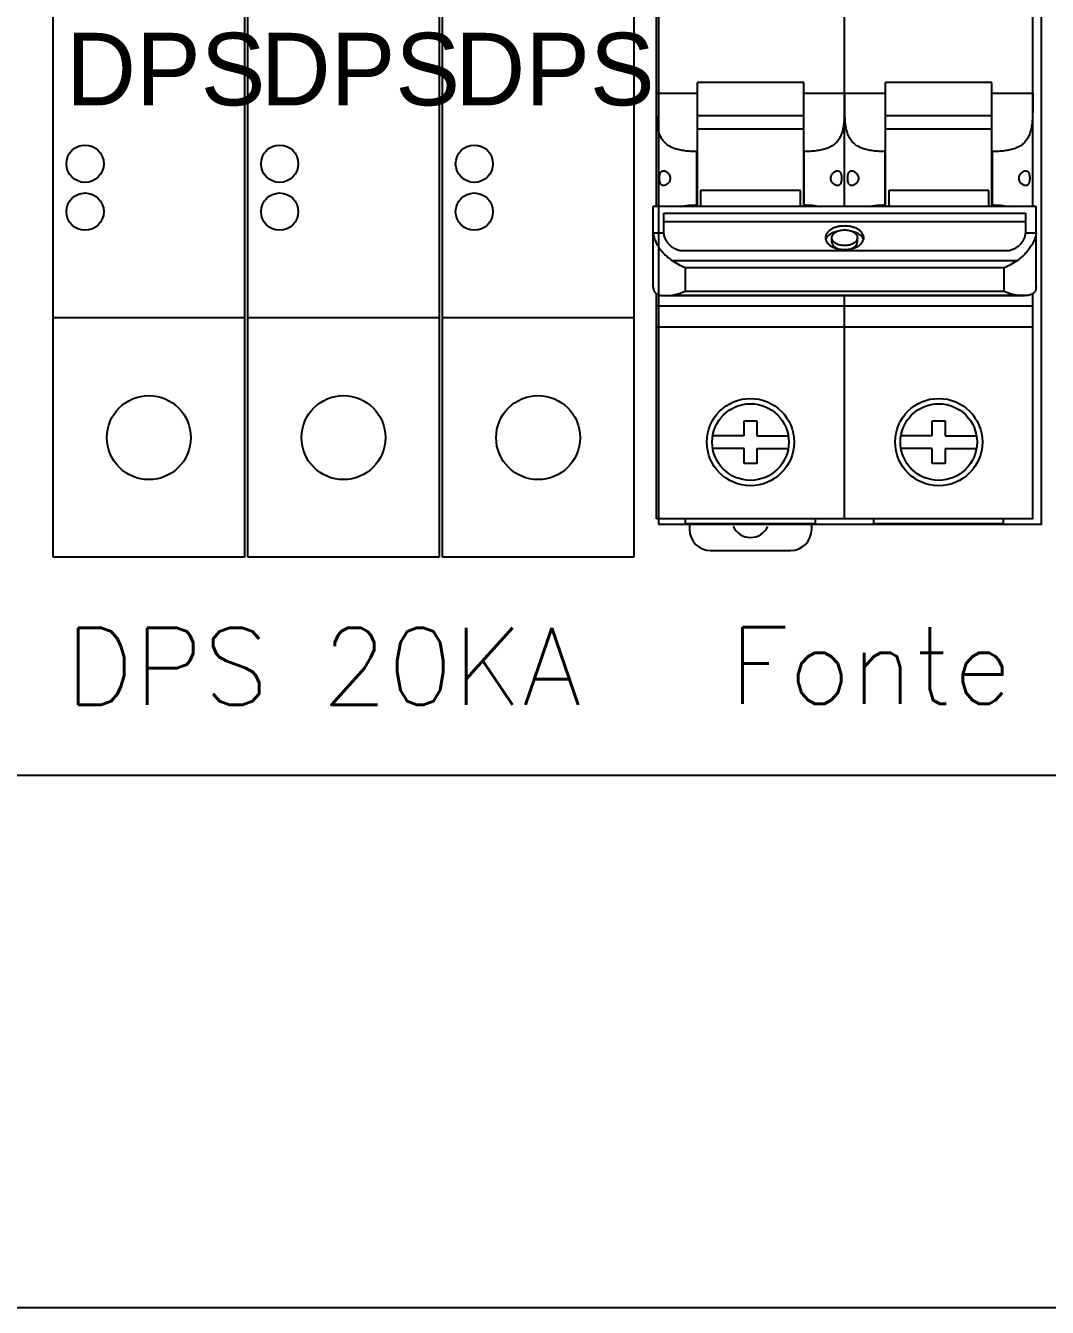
# Model space of a CAD drawing. Extents: x -891 to 6596, y -1 to 298.
# Drawn here: x -339.49 to -320.82, y 194.3 to 217.71 of the extents above; entities that cross this region are included whole.
import ezdxf

# ---------------------------------------------------------------- set-up
doc = ezdxf.new("R2010")
doc.units = 0
doc.header["$MEASUREMENT"] = 0
doc.styles.add('SIMPLEX', font='simplex')

msp = doc.modelspace()

# ---------------------------------------------------------------- linework, layer by layer
for p, q in [((-338.988, 208), (-338.988, 225.49)), ((-335.49, 225.49), (-335.49, 208)), ((-335.432, 208), (-335.432, 225.49)), ((-331.934, 225.49), (-331.934, 208)), ((-331.875, 208), (-331.875, 225.49)), ((-328.377, 225.49), (-328.377, 208)), ((-335.49, 212.373), (-338.988, 212.373)), ((-331.934, 212.373), (-335.432, 212.373)), ((-328.377, 212.373), (-331.875, 212.373)), ((-335.49, 208), (-338.988, 208)), ((-331.934, 208), (-335.432, 208)), ((-328.377, 208), (-331.875, 208))]:
    msp.add_line(p, q)
at = {"color": 7, "linetype": 'Continuous'}
for p, q in [((-327.965, 214.411), (-327.965, 224.447)), ((-324.525, 214.411), (-324.525, 224.447)), ((-321.085, 214.411), (-321.085, 224.447)), ((-327.216, 214.411), (-327.216, 216.676)), ((-325.273, 216.676), (-327.216, 216.676)), ((-325.273, 214.411), (-325.273, 216.676)), ((-321.833, 216.676), (-323.777, 216.676)), ((-323.777, 214.411), (-323.777, 216.676)), ((-321.833, 214.411), (-321.833, 216.676)), ((-327.965, 216.482), (-327.216, 216.482)), ((-325.273, 216.482), (-323.777, 216.482)), ((-321.833, 216.482), (-321.085, 216.482)), ((-327.216, 216.071), (-325.273, 216.071)), ((-323.777, 216.071), (-321.833, 216.071)), ((-327.216, 215.832), (-325.273, 215.832)), ((-323.777, 215.832), (-321.833, 215.832)), ((-327.226, 214.439), (-327.226, 215.414)), ((-327.216, 215.414), (-327.226, 215.414)), ((-325.263, 215.414), (-325.273, 215.414)), ((-325.263, 214.439), (-325.263, 215.414)), ((-323.777, 215.414), (-323.786, 215.414)), ((-323.786, 214.439), (-323.786, 215.414)), ((-321.824, 215.414), (-321.833, 215.414)), ((-321.824, 214.439), (-321.824, 215.414)), ((-327.158, 214.701), (-327.158, 214.411)), ((-325.331, 214.701), (-327.158, 214.701)), ((-325.331, 214.411), (-325.331, 214.701)), ((-321.892, 214.701), (-323.718, 214.701)), ((-323.718, 214.701), (-323.718, 214.411)), ((-321.892, 214.411), (-321.892, 214.701)), ((-328.023, 212.937), (-328.023, 214.411)), ((-321.027, 214.411), (-328.023, 214.411)), ((-327.829, 213.908), (-327.829, 214.291)), ((-327.829, 214.291), (-321.221, 214.291)), ((-327.226, 214.439), (-327.216, 214.439)), ((-325.273, 214.439), (-325.263, 214.439)), ((-323.786, 214.439), (-323.777, 214.439)), ((-321.833, 214.439), (-321.824, 214.439)), ((-321.221, 214.291), (-321.221, 213.908)), ((-321.027, 212.937), (-321.027, 214.411)), ((-327.829, 214.138), (-321.221, 214.138)), ((-328.023, 213.932), (-327.829, 213.932)), ((-324.758, 213.762), (-324.758, 213.839)), ((-324.292, 213.762), (-324.292, 213.839)), ((-321.221, 213.932), (-321.027, 213.932)), ((-327.479, 213.604), (-321.571, 213.604)), ((-327.683, 213.426), (-321.367, 213.426)), ((-327.44, 213.288), (-327.44, 212.863)), ((-321.61, 213.288), (-327.44, 213.288)), ((-321.61, 212.863), (-321.61, 213.288)), ((-327.965, 208.706), (-327.965, 212.817)), ((-327.812, 212.782), (-327.683, 212.791)), ((-327.812, 212.782), (-321.238, 212.782)), ((-327.683, 212.791), (-321.367, 212.791)), ((-327.44, 212.863), (-321.61, 212.863)), ((-324.525, 208.706), (-324.525, 212.782)), ((-321.238, 212.783), (-321.367, 212.791)), ((-321.085, 208.706), (-321.085, 212.818)), ((-327.965, 212.593), (-321.085, 212.593)), ((-321.085, 212.204), (-327.965, 212.204)), ((-326.361, 210.494), (-326.128, 210.494)), ((-326.361, 210.222), (-326.361, 210.494)), ((-326.128, 210.494), (-326.128, 210.222)), ((-322.922, 210.494), (-322.688, 210.494)), ((-322.922, 210.222), (-322.922, 210.494)), ((-322.688, 210.494), (-322.688, 210.222)), ((-326.361, 210.222), (-326.935, 210.222)), ((-326.128, 210.222), (-325.555, 210.222)), ((-322.922, 210.222), (-323.495, 210.222)), ((-322.688, 210.222), (-322.115, 210.222)), ((-326.361, 209.989), (-326.935, 209.989)), ((-326.361, 209.717), (-326.361, 209.989)), ((-326.128, 209.989), (-325.555, 209.989)), ((-326.128, 209.989), (-326.128, 209.717)), ((-322.922, 209.989), (-323.495, 209.989)), ((-322.922, 209.717), (-322.922, 209.989)), ((-322.688, 209.989), (-322.115, 209.989)), ((-322.688, 209.989), (-322.688, 209.717)), ((-326.128, 209.717), (-326.361, 209.717)), ((-322.688, 209.717), (-322.922, 209.717)), ((-321.085, 208.706), (-327.965, 208.706)), ((-327.43, 208.609), (-327.43, 208.706)), ((-325.059, 208.609), (-325.059, 208.706)), ((-323.99, 208.609), (-323.99, 208.706)), ((-321.62, 208.609), (-321.62, 208.706)), ((-325.059, 208.609), (-327.43, 208.609)), ((-327.362, 208.609), (-327.362, 208.512)), ((-325.127, 208.512), (-325.127, 208.609)), ((-321.62, 208.609), (-323.99, 208.609)), ((-326.973, 208.123), (-325.516, 208.123))]:
    msp.add_line(p, q, dxfattribs=at)
msp.add_lwpolyline([(-327.926, 208.608), (-320.93, 208.608), (-320.93, 224.349), (-327.926, 224.349)], close=True)
at = {"color": 40, "true_color": 0xf8d731}
for points in [[(-257.745, 204.012), (-354.868, 204.012)], [(-354.858, 194.295), (-257.744, 194.295)]]:
    msp.add_lwpolyline(points, dxfattribs=at)
for centre, radius in [((-338.405, 215.191), 0.341), ((-334.849, 215.191), 0.341), ((-331.292, 215.191), 0.341), ((-338.405, 214.316), 0.341), ((-334.849, 214.316), 0.341), ((-331.292, 214.316), 0.341), ((-337.239, 210.187), 0.767), ((-333.683, 210.187), 0.767), ((-330.126, 210.187), 0.767)]:
    msp.add_circle(centre, radius)
at = {"color": 7, "linetype": 'Continuous'}
for centre, radius in [((-326.245, 210.106), 0.797), ((-326.245, 210.106), 0.7), ((-322.805, 210.106), 0.797), ((-322.805, 210.106), 0.7)]:
    msp.add_circle(centre, radius, dxfattribs=at)
for centre, radius, start, end in [((-326.973, 208.512), 0.389, 180, 270), ((-326.245, 208.706), 0.344, 203.9426, 335.9963), ((-325.516, 208.512), 0.389, 270, 0)]:
    msp.add_arc(centre, radius, start, end, dxfattribs=at)
for points, knots in [([(-327.226, 215.414), (-327.263, 215.414), (-327.336, 215.416), (-327.443, 215.426), (-327.528, 215.441), (-327.593, 215.457), (-327.652, 215.477), (-327.72, 215.507), (-327.791, 215.556), (-327.848, 215.617), (-327.891, 215.689), (-327.921, 215.77), (-327.941, 215.858), (-327.953, 215.952), (-327.96, 216.052), (-327.963, 216.156), (-327.964, 216.263), (-327.965, 216.372), (-327.965, 216.445), (-327.965, 216.482)], [0, 0, 0, 0, 0.07078, 0.139987, 0.206205, 0.237857, 0.26842, 0.326241, 0.380415, 0.432713, 0.485354, 0.540138, 0.598017, 0.659194, 0.723415, 0.790202, 0.858974, 0.92912, 1, 1, 1, 1]), ([(-324.525, 216.482), (-324.525, 216.445), (-324.525, 216.372), (-324.525, 216.263), (-324.526, 216.156), (-324.53, 216.052), (-324.537, 215.952), (-324.549, 215.858), (-324.569, 215.77), (-324.599, 215.689), (-324.641, 215.617), (-324.698, 215.556), (-324.769, 215.507), (-324.837, 215.477), (-324.896, 215.457), (-324.961, 215.441), (-325.047, 215.426), (-325.154, 215.416), (-325.227, 215.414), (-325.263, 215.414)], [0, 0, 0, 0, 0.07088, 0.141026, 0.209798, 0.276585, 0.340806, 0.401983, 0.459862, 0.514646, 0.567287, 0.619585, 0.67376, 0.73158, 0.762143, 0.793795, 0.860013, 0.92922, 1, 1, 1, 1]), ([(-323.786, 215.414), (-323.823, 215.414), (-323.896, 215.416), (-324.003, 215.426), (-324.089, 215.441), (-324.153, 215.457), (-324.213, 215.477), (-324.281, 215.507), (-324.352, 215.556), (-324.408, 215.617), (-324.451, 215.689), (-324.481, 215.77), (-324.501, 215.858), (-324.513, 215.952), (-324.52, 216.052), (-324.523, 216.156), (-324.525, 216.263), (-324.525, 216.372), (-324.525, 216.445), (-324.525, 216.482)], [0, 0, 0, 0, 0.07078, 0.139987, 0.206205, 0.237857, 0.26842, 0.326241, 0.380415, 0.432713, 0.485354, 0.540138, 0.598017, 0.659194, 0.723415, 0.790202, 0.858974, 0.92912, 1, 1, 1, 1]), ([(-321.085, 216.482), (-321.085, 216.445), (-321.085, 216.372), (-321.085, 216.263), (-321.087, 216.156), (-321.09, 216.052), (-321.097, 215.952), (-321.109, 215.858), (-321.129, 215.77), (-321.159, 215.689), (-321.202, 215.617), (-321.259, 215.556), (-321.329, 215.507), (-321.397, 215.477), (-321.457, 215.457), (-321.522, 215.441), (-321.607, 215.426), (-321.714, 215.416), (-321.787, 215.414), (-321.824, 215.414)], [0, 0, 0, 0, 0.07088, 0.141026, 0.209798, 0.276585, 0.340806, 0.401983, 0.459862, 0.514646, 0.567287, 0.619585, 0.67376, 0.73158, 0.762143, 0.793795, 0.860013, 0.92922, 1, 1, 1, 1]), ([(-327.908, 214.927), (-327.908, 214.936), (-327.907, 214.955), (-327.904, 214.982), (-327.898, 215.006), (-327.889, 215.026), (-327.878, 215.043), (-327.865, 215.055), (-327.85, 215.061), (-327.839, 215.063), (-327.834, 215.063)], [0, 0, 0, 0, 0.166485, 0.32576, 0.471923, 0.601472, 0.714318, 0.814042, 0.906983, 1, 1, 1, 1]), ([(-327.834, 215.063), (-327.821, 215.063), (-327.801, 215.057), (-327.777, 215.043), (-327.759, 215.028), (-327.741, 215.008), (-327.726, 214.985), (-327.716, 214.957), (-327.713, 214.937), (-327.713, 214.927)], [0, 0, 0, 0, 0.192565, 0.303251, 0.423797, 0.554199, 0.694427, 0.843968, 1, 1, 1, 1]), ([(-324.777, 214.927), (-324.777, 214.937), (-324.774, 214.957), (-324.763, 214.985), (-324.748, 215.008), (-324.731, 215.028), (-324.712, 215.043), (-324.688, 215.057), (-324.668, 215.063), (-324.655, 215.063)], [0, 0, 0, 0, 0.15603, 0.305572, 0.4458, 0.576202, 0.696749, 0.807435, 1, 1, 1, 1]), ([(-324.655, 215.063), (-324.65, 215.063), (-324.639, 215.061), (-324.624, 215.055), (-324.611, 215.043), (-324.6, 215.026), (-324.592, 215.006), (-324.586, 214.982), (-324.582, 214.955), (-324.581, 214.936), (-324.581, 214.927)], [0, 0, 0, 0, 0.093016, 0.185958, 0.285682, 0.398528, 0.528077, 0.67424, 0.833516, 1, 1, 1, 1]), ([(-324.468, 214.927), (-324.468, 214.936), (-324.468, 214.955), (-324.464, 214.982), (-324.458, 215.006), (-324.449, 215.026), (-324.439, 215.043), (-324.425, 215.055), (-324.41, 215.061), (-324.4, 215.063), (-324.394, 215.063)], [0, 0, 0, 0, 0.166485, 0.32576, 0.471923, 0.601472, 0.714318, 0.814042, 0.906983, 1, 1, 1, 1]), ([(-324.394, 215.063), (-324.382, 215.063), (-324.362, 215.057), (-324.338, 215.043), (-324.319, 215.028), (-324.302, 215.008), (-324.287, 214.985), (-324.276, 214.957), (-324.273, 214.937), (-324.273, 214.927)], [0, 0, 0, 0, 0.192565, 0.303251, 0.423797, 0.554199, 0.694427, 0.843968, 1, 1, 1, 1]), ([(-321.337, 214.927), (-321.337, 214.937), (-321.334, 214.957), (-321.324, 214.985), (-321.309, 215.008), (-321.291, 215.028), (-321.273, 215.043), (-321.249, 215.057), (-321.229, 215.063), (-321.216, 215.063)], [0, 0, 0, 0, 0.15603, 0.305572, 0.4458, 0.576202, 0.696749, 0.807435, 1, 1, 1, 1]), ([(-321.216, 215.063), (-321.211, 215.063), (-321.2, 215.061), (-321.185, 215.055), (-321.172, 215.043), (-321.161, 215.026), (-321.152, 215.006), (-321.146, 214.982), (-321.143, 214.955), (-321.142, 214.936), (-321.142, 214.927)], [0, 0, 0, 0, 0.093016, 0.185958, 0.285682, 0.398528, 0.528077, 0.67424, 0.833516, 1, 1, 1, 1]), ([(-327.834, 214.791), (-327.839, 214.791), (-327.85, 214.792), (-327.865, 214.799), (-327.878, 214.811), (-327.889, 214.827), (-327.898, 214.848), (-327.904, 214.872), (-327.907, 214.899), (-327.908, 214.917), (-327.908, 214.927)], [0, 0, 0, 0, 0.093017, 0.185958, 0.285682, 0.398528, 0.528077, 0.67424, 0.833516, 1, 1, 1, 1]), ([(-327.713, 214.927), (-327.713, 214.916), (-327.716, 214.896), (-327.726, 214.869), (-327.741, 214.845), (-327.759, 214.826), (-327.777, 214.811), (-327.801, 214.797), (-327.821, 214.791), (-327.834, 214.791)], [0, 0, 0, 0, 0.15603, 0.305572, 0.4458, 0.576202, 0.696749, 0.807435, 1, 1, 1, 1]), ([(-324.655, 214.791), (-324.668, 214.791), (-324.688, 214.797), (-324.712, 214.811), (-324.731, 214.826), (-324.748, 214.845), (-324.763, 214.869), (-324.774, 214.896), (-324.777, 214.916), (-324.777, 214.927)], [0, 0, 0, 0, 0.192565, 0.303251, 0.423797, 0.554199, 0.694427, 0.843968, 1, 1, 1, 1]), ([(-324.581, 214.927), (-324.581, 214.917), (-324.582, 214.899), (-324.586, 214.872), (-324.592, 214.848), (-324.6, 214.827), (-324.611, 214.811), (-324.624, 214.799), (-324.639, 214.792), (-324.65, 214.791), (-324.655, 214.791)], [0, 0, 0, 0, 0.166485, 0.32576, 0.471923, 0.601472, 0.714318, 0.814042, 0.906983, 1, 1, 1, 1]), ([(-324.394, 214.791), (-324.4, 214.791), (-324.41, 214.792), (-324.425, 214.799), (-324.439, 214.811), (-324.449, 214.827), (-324.458, 214.848), (-324.464, 214.872), (-324.468, 214.899), (-324.468, 214.917), (-324.468, 214.927)], [0, 0, 0, 0, 0.093017, 0.185958, 0.285682, 0.398528, 0.528077, 0.67424, 0.833516, 1, 1, 1, 1]), ([(-324.273, 214.927), (-324.273, 214.916), (-324.276, 214.896), (-324.287, 214.869), (-324.302, 214.845), (-324.319, 214.826), (-324.338, 214.811), (-324.362, 214.797), (-324.382, 214.791), (-324.394, 214.791)], [0, 0, 0, 0, 0.15603, 0.305572, 0.4458, 0.576202, 0.696749, 0.807435, 1, 1, 1, 1]), ([(-321.216, 214.791), (-321.229, 214.791), (-321.249, 214.797), (-321.273, 214.811), (-321.291, 214.826), (-321.309, 214.845), (-321.324, 214.869), (-321.334, 214.896), (-321.337, 214.916), (-321.337, 214.927)], [0, 0, 0, 0, 0.192565, 0.303251, 0.423797, 0.554199, 0.694427, 0.843968, 1, 1, 1, 1]), ([(-321.142, 214.927), (-321.142, 214.917), (-321.143, 214.899), (-321.146, 214.872), (-321.152, 214.848), (-321.161, 214.827), (-321.172, 214.811), (-321.185, 214.799), (-321.2, 214.792), (-321.211, 214.791), (-321.216, 214.791)], [0, 0, 0, 0, 0.166485, 0.32576, 0.471923, 0.601472, 0.714318, 0.814042, 0.906983, 1, 1, 1, 1]), ([(-327.525, 214.412), (-327.477, 214.422), (-327.377, 214.435), (-327.277, 214.439), (-327.226, 214.439)], [0, 0, 0, 0, 0.489158, 1, 1, 1, 1]), ([(-325.263, 214.439), (-325.212, 214.439), (-325.112, 214.435), (-325.013, 214.422), (-324.965, 214.412)], [0, 0, 0, 0, 0.510841, 1, 1, 1, 1]), ([(-324.085, 214.412), (-324.037, 214.422), (-323.938, 214.435), (-323.838, 214.439), (-323.786, 214.439)], [0, 0, 0, 0, 0.489158, 1, 1, 1, 1]), ([(-321.824, 214.439), (-321.773, 214.439), (-321.673, 214.435), (-321.573, 214.422), (-321.525, 214.412)], [0, 0, 0, 0, 0.510841, 1, 1, 1, 1]), ([(-328.023, 213.932), (-328.023, 213.923), (-328.022, 213.903), (-328.016, 213.873), (-328.008, 213.841), (-327.997, 213.808), (-327.982, 213.775), (-327.959, 213.728), (-327.924, 213.67), (-327.875, 213.603), (-327.818, 213.538), (-327.754, 213.478), (-327.707, 213.442), (-327.683, 213.426)], [0, 0, 0, 0, 0.045179, 0.093907, 0.146077, 0.201461, 0.259749, 0.320585, 0.448361, 0.582117, 0.719615, 0.859317, 1, 1, 1, 1]), ([(-327.829, 213.908), (-327.829, 213.891), (-327.824, 213.866), (-327.813, 213.833), (-327.797, 213.798), (-327.769, 213.756), (-327.727, 213.708), (-327.675, 213.666), (-327.615, 213.632), (-327.549, 213.61), (-327.502, 213.604), (-327.479, 213.604)], [0, 0, 0, 0, 0.097098, 0.15018, 0.206118, 0.325471, 0.452819, 0.585699, 0.722131, 0.86061, 1, 1, 1, 1]), ([(-324.525, 214.054), (-324.548, 214.054), (-324.593, 214.052), (-324.658, 214.04), (-324.718, 214.02), (-324.772, 213.994), (-324.816, 213.961), (-324.844, 213.929), (-324.86, 213.902), (-324.868, 213.881), (-324.874, 213.86), (-324.875, 213.846), (-324.875, 213.839)], [0, 0, 0, 0, 0.152015, 0.300479, 0.442041, 0.574106, 0.695035, 0.804684, 0.855867, 0.905087, 0.952908, 1, 1, 1, 1]), ([(-324.875, 213.839), (-324.875, 213.832), (-324.874, 213.818), (-324.868, 213.797), (-324.86, 213.776), (-324.844, 213.749), (-324.816, 213.717), (-324.772, 213.684), (-324.718, 213.658), (-324.658, 213.638), (-324.593, 213.626), (-324.548, 213.624), (-324.525, 213.624)], [0, 0, 0, 0, 0.047092, 0.094912, 0.144131, 0.195312, 0.304959, 0.425887, 0.557954, 0.699517, 0.847984, 1, 1, 1, 1]), ([(-324.869, 213.801), (-324.866, 213.81), (-324.859, 213.829), (-324.842, 213.855), (-324.819, 213.88), (-324.792, 213.902), (-324.761, 213.922), (-324.712, 213.946), (-324.672, 213.959), (-324.645, 213.965)], [0, 0, 0, 0, 0.101131, 0.207802, 0.32142, 0.442706, 0.571807, 0.708353, 1, 1, 1, 1]), ([(-324.758, 213.839), (-324.758, 213.844), (-324.757, 213.853), (-324.753, 213.872), (-324.741, 213.895), (-324.719, 213.92), (-324.689, 213.942), (-324.654, 213.96), (-324.614, 213.973), (-324.57, 213.981), (-324.54, 213.983), (-324.525, 213.983)], [0, 0, 0, 0, 0.047102, 0.094933, 0.195109, 0.304781, 0.42574, 0.557844, 0.699436, 0.847961, 1, 1, 1, 1]), ([(-324.525, 213.695), (-324.54, 213.695), (-324.57, 213.697), (-324.614, 213.705), (-324.654, 213.718), (-324.689, 213.736), (-324.719, 213.758), (-324.741, 213.782), (-324.753, 213.806), (-324.757, 213.825), (-324.758, 213.834), (-324.758, 213.839)], [0, 0, 0, 0, 0.152041, 0.300562, 0.442151, 0.574253, 0.695211, 0.804885, 0.905064, 0.952897, 1, 1, 1, 1]), ([(-324.175, 213.839), (-324.175, 213.846), (-324.176, 213.86), (-324.181, 213.881), (-324.19, 213.902), (-324.206, 213.929), (-324.234, 213.961), (-324.278, 213.994), (-324.331, 214.02), (-324.392, 214.04), (-324.457, 214.052), (-324.502, 214.054), (-324.525, 214.054)], [0, 0, 0, 0, 0.047092, 0.094912, 0.144131, 0.195312, 0.304959, 0.425887, 0.557954, 0.699517, 0.847984, 1, 1, 1, 1]), ([(-324.525, 213.983), (-324.51, 213.983), (-324.48, 213.981), (-324.436, 213.973), (-324.396, 213.96), (-324.36, 213.942), (-324.331, 213.92), (-324.309, 213.895), (-324.297, 213.872), (-324.292, 213.853), (-324.292, 213.844), (-324.292, 213.839)], [0, 0, 0, 0, 0.152041, 0.300562, 0.442151, 0.574253, 0.695211, 0.804885, 0.905064, 0.952897, 1, 1, 1, 1]), ([(-324.525, 213.624), (-324.502, 213.624), (-324.457, 213.626), (-324.392, 213.638), (-324.331, 213.658), (-324.278, 213.684), (-324.234, 213.717), (-324.206, 213.749), (-324.19, 213.776), (-324.181, 213.797), (-324.176, 213.818), (-324.175, 213.832), (-324.175, 213.839)], [0, 0, 0, 0, 0.152015, 0.300479, 0.442041, 0.574106, 0.695035, 0.804684, 0.855867, 0.905087, 0.952908, 1, 1, 1, 1]), ([(-324.292, 213.839), (-324.292, 213.834), (-324.292, 213.825), (-324.297, 213.806), (-324.309, 213.782), (-324.331, 213.758), (-324.36, 213.736), (-324.396, 213.718), (-324.436, 213.705), (-324.48, 213.697), (-324.51, 213.695), (-324.525, 213.695)], [0, 0, 0, 0, 0.047102, 0.094933, 0.195109, 0.304781, 0.42574, 0.557844, 0.699436, 0.847961, 1, 1, 1, 1]), ([(-324.406, 213.965), (-324.378, 213.959), (-324.338, 213.946), (-324.289, 213.923), (-324.258, 213.902), (-324.231, 213.88), (-324.208, 213.855), (-324.191, 213.829), (-324.183, 213.81), (-324.181, 213.801)], [0, 0, 0, 0, 0.291662, 0.428221, 0.557332, 0.678623, 0.792237, 0.898894, 1, 1, 1, 1]), ([(-321.571, 213.604), (-321.548, 213.604), (-321.501, 213.61), (-321.435, 213.632), (-321.375, 213.666), (-321.323, 213.708), (-321.28, 213.756), (-321.253, 213.798), (-321.237, 213.833), (-321.225, 213.866), (-321.221, 213.891), (-321.221, 213.908)], [0, 0, 0, 0, 0.139386, 0.277872, 0.41431, 0.547188, 0.67453, 0.793886, 0.849828, 0.90291, 1, 1, 1, 1]), ([(-321.027, 213.932), (-321.027, 213.923), (-321.028, 213.903), (-321.033, 213.873), (-321.042, 213.841), (-321.053, 213.808), (-321.067, 213.775), (-321.091, 213.728), (-321.125, 213.67), (-321.175, 213.603), (-321.232, 213.538), (-321.296, 213.478), (-321.343, 213.442), (-321.367, 213.426)], [0, 0, 0, 0, 0.045177, 0.093899, 0.146064, 0.201445, 0.259734, 0.320571, 0.448351, 0.582108, 0.719608, 0.859315, 1, 1, 1, 1]), ([(-324.758, 213.762), (-324.758, 213.756), (-324.757, 213.744), (-324.751, 213.725), (-324.741, 213.707), (-324.723, 213.684), (-324.691, 213.659), (-324.66, 213.645), (-324.644, 213.639)], [0, 0, 0, 0, 0.104383, 0.211538, 0.323844, 0.443081, 0.705307, 1, 1, 1, 1]), ([(-324.406, 213.639), (-324.39, 213.645), (-324.36, 213.659), (-324.327, 213.684), (-324.309, 213.707), (-324.299, 213.725), (-324.293, 213.744), (-324.292, 213.756), (-324.292, 213.762)], [0, 0, 0, 0, 0.294761, 0.557031, 0.676267, 0.788552, 0.895667, 1, 1, 1, 1]), ([(-327.44, 213.288), (-327.482, 213.307), (-327.564, 213.35), (-327.643, 213.4), (-327.683, 213.426)], [0, 0, 0, 0, 0.49357, 1, 1, 1, 1]), ([(-321.367, 213.426), (-321.406, 213.4), (-321.485, 213.35), (-321.568, 213.307), (-321.61, 213.288)], [0, 0, 0, 0, 0.506425, 1, 1, 1, 1]), ([(-328.023, 212.937), (-328.023, 212.924), (-328.021, 212.905), (-328.015, 212.881), (-328.008, 212.865), (-327.999, 212.85), (-327.989, 212.837), (-327.977, 212.826), (-327.959, 212.812), (-327.932, 212.799), (-327.896, 212.789), (-327.855, 212.783), (-327.827, 212.782), (-327.812, 212.782)], [0, 0, 0, 0, 0.131435, 0.192072, 0.250056, 0.306202, 0.361356, 0.416398, 0.472126, 0.588087, 0.713491, 0.850494, 1, 1, 1, 1]), ([(-321.027, 212.937), (-321.027, 212.924), (-321.029, 212.905), (-321.035, 212.881), (-321.042, 212.865), (-321.05, 212.85), (-321.061, 212.837), (-321.073, 212.826), (-321.091, 212.812), (-321.117, 212.799), (-321.154, 212.789), (-321.194, 212.783), (-321.223, 212.782), (-321.238, 212.782)], [0, 0, 0, 0, 0.13144, 0.192083, 0.250063, 0.306205, 0.361359, 0.416402, 0.47214, 0.588129, 0.71353, 0.850502, 1, 1, 1, 1]), ([(-327.683, 212.791), (-327.663, 212.793), (-327.622, 212.799), (-327.562, 212.816), (-327.5, 212.837), (-327.46, 212.854), (-327.44, 212.863)], [0, 0, 0, 0, 0.237413, 0.483594, 0.738075, 1, 1, 1, 1]), ([(-321.61, 212.863), (-321.59, 212.854), (-321.549, 212.837), (-321.488, 212.816), (-321.428, 212.799), (-321.387, 212.793), (-321.367, 212.791)], [0, 0, 0, 0, 0.261924, 0.516402, 0.762584, 1, 1, 1, 1])]:
    msp.add_open_spline(points, degree=3, knots=knots, dxfattribs=at)

# ---------------------------------------------------------------- texts
at = {"char_height": 1.3257, "attachment_point": 1}
for insert in [(-338.755, 217.584), (-335.198, 217.584), (-331.642, 217.584)]:
    msp.add_mtext_dynamic_manual_height_columns('DPS', width=0.00375, gutter_width=6.629, heights=[0], dxfattribs=dict(at, insert=insert))
at = {"color": 40, "true_color": 0xf8d731, "char_height": 1.4027, "attachment_point": 1, "style": 'SIMPLEX'}
for s, width, heights, insert in [('DPS 20KA', 10.88377, [0], (-338.772, 206.709)), ('Fonte', 6.09663, [2.684], (-326.634, 206.725))]:
    msp.add_mtext_dynamic_manual_height_columns(s, width=width, gutter_width=7.013, heights=heights, dxfattribs=dict(at, insert=insert))

doc.saveas('drawing.dxf')
